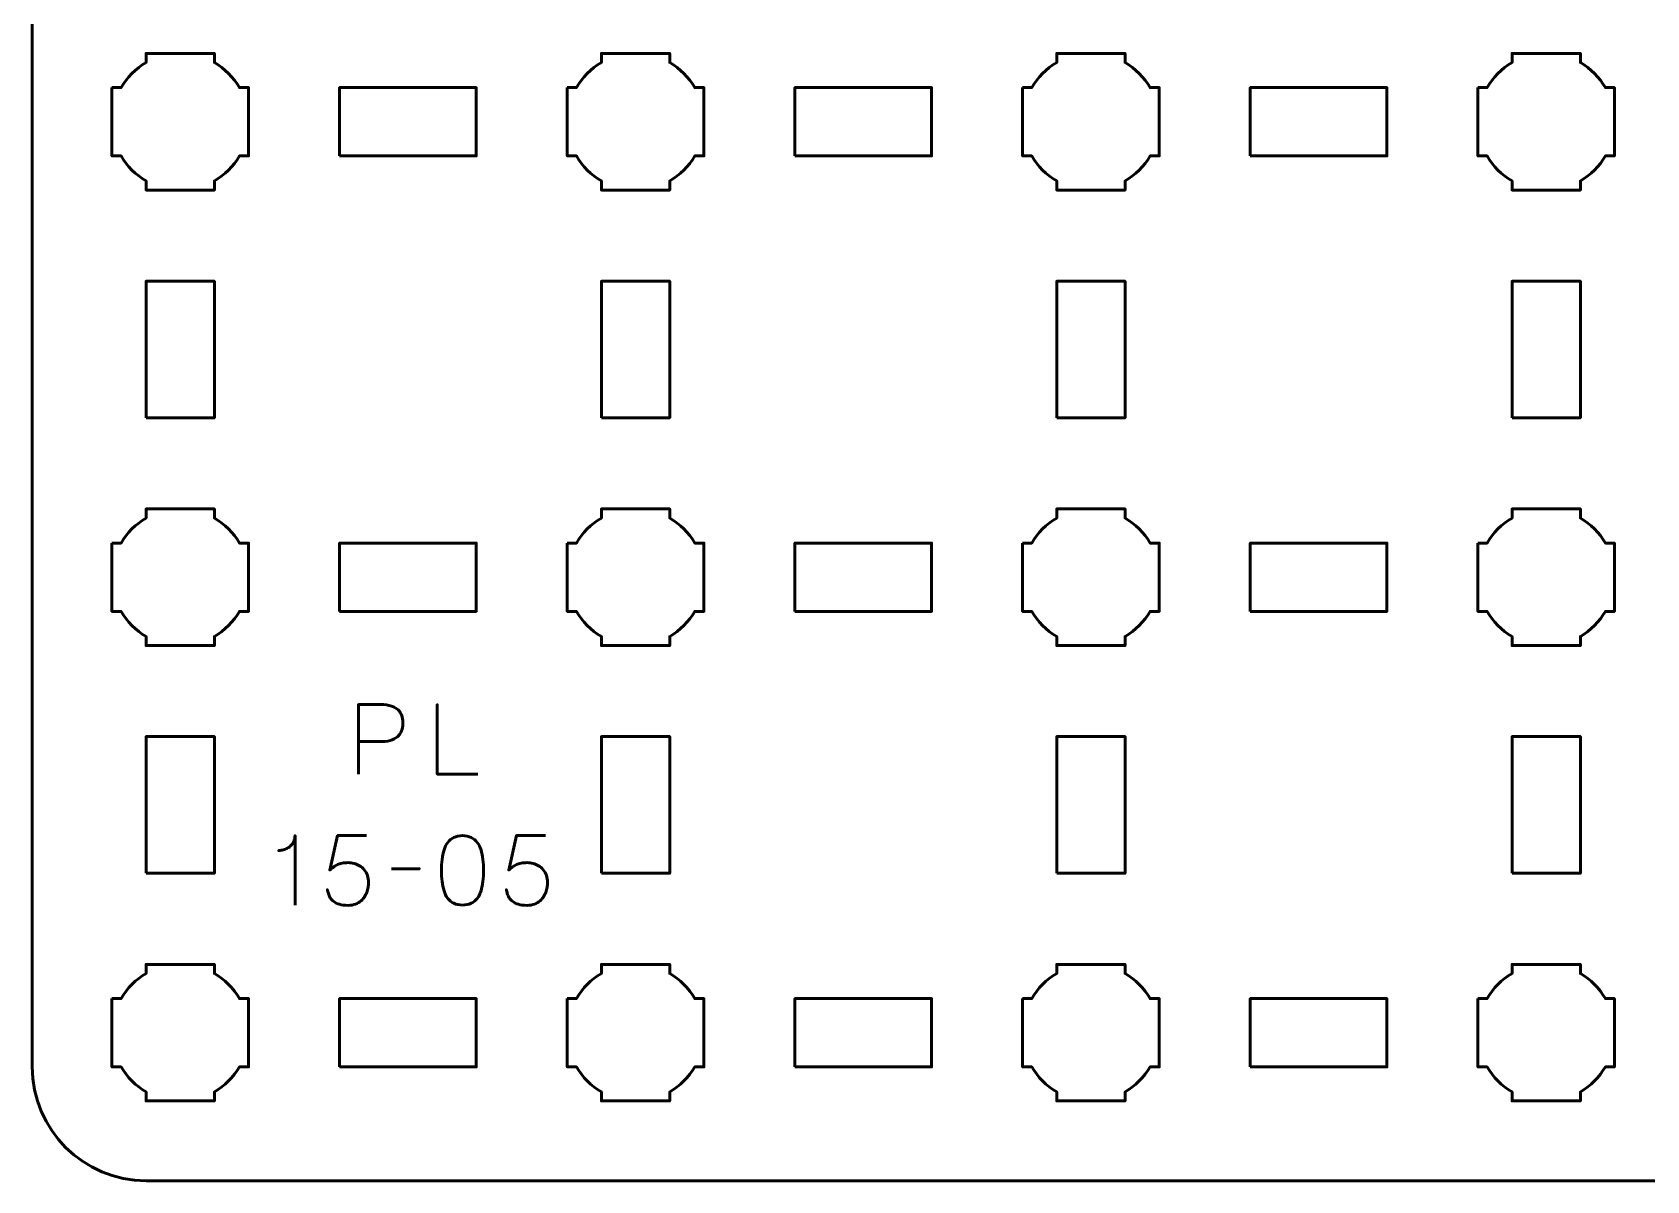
# Model space of a CAD drawing. Header units: centimetres. Extents: x -25.1 to 4.2, y -19.5 to -10.2.
# Drawn here: x -25.15 to -18.06, y -19.5 to -14.46 of the extents above; entities that cross this region are included whole.
import ezdxf

# ---------------------------------------------------------------- set-up
doc = ezdxf.new("R2010")
doc.units = ezdxf.units.CM
doc.header["$MEASUREMENT"] = 0
doc.layers.add('Layer 1', color=7, linetype='Continuous')

msp = doc.modelspace()

# ---------------------------------------------------------------- linework, layer by layer
at = {"layer": 'Layer 1', "color": 250, "lineweight": 53}
for points in [[(-23.8, -15), (-23.2, -15), (-23.2, -14.7), (-23.8, -14.7), (-23.8, -15)], [(-21.8, -15), (-21.2, -15), (-21.2, -14.7), (-21.8, -14.7), (-21.8, -15)], [(-19.8, -15), (-19.2, -15), (-19.2, -14.7), (-19.8, -14.7), (-19.8, -15)], [(-24.65, -16.15), (-24.35, -16.15), (-24.35, -15.55), (-24.65, -15.55), (-24.65, -16.15)], [(-22.65, -16.15), (-22.35, -16.15), (-22.35, -15.55), (-22.65, -15.55), (-22.65, -16.15)], [(-20.65, -16.15), (-20.35, -16.15), (-20.35, -15.55), (-20.65, -15.55), (-20.65, -16.15)], [(-18.65, -16.15), (-18.35, -16.15), (-18.35, -15.55), (-18.65, -15.55), (-18.65, -16.15)], [(-23.8, -17), (-23.2, -17), (-23.2, -16.7), (-23.8, -16.7), (-23.8, -17)], [(-21.8, -17), (-21.2, -17), (-21.2, -16.7), (-21.8, -16.7), (-21.8, -17)], [(-19.8, -17), (-19.2, -17), (-19.2, -16.7), (-19.8, -16.7), (-19.8, -17)], [(-24.65, -18.15), (-24.35, -18.15), (-24.35, -17.55), (-24.65, -17.55), (-24.65, -18.15)], [(-22.65, -18.15), (-22.35, -18.15), (-22.35, -17.55), (-22.65, -17.55), (-22.65, -18.15)], [(-20.65, -18.15), (-20.35, -18.15), (-20.35, -17.55), (-20.65, -17.55), (-20.65, -18.15)], [(-18.65, -18.15), (-18.35, -18.15), (-18.35, -17.55), (-18.65, -17.55), (-18.65, -18.15)], [(-23.8, -19), (-23.2, -19), (-23.2, -18.7), (-23.8, -18.7), (-23.8, -19)], [(-21.8, -19), (-21.2, -19), (-21.2, -18.7), (-21.8, -18.7), (-21.8, -19)], [(-19.8, -19), (-19.2, -19), (-19.2, -18.7), (-19.8, -18.7), (-19.8, -19)]]:
    msp.add_lwpolyline(points, close=True, dxfattribs=at)
msp.add_open_spline([(-25.15, -19), (-25.15, -19), (-25.15, -10.7), (-25.15, -10.7), (-25.15, -10.7), (-25.15, -10.42391), (-24.92609, -10.2), (-24.65, -10.2), (-24.65, -10.2), (-24.65, -10.2), (3.65, -10.2), (3.65, -10.2), (3.65, -10.2), (3.92609, -10.2), (4.15, -10.42391), (4.15, -10.7), (4.15, -10.7), (4.15, -10.7), (4.15, -19), (4.15, -19), (4.15, -19), (4.15, -19.27609), (3.92609, -19.5), (3.65, -19.5), (3.65, -19.5), (3.65, -19.5), (-24.65, -19.5), (-24.65, -19.5), (-24.65, -19.5), (-24.92609, -19.5), (-25.15, -19.27609), (-25.15, -19)], degree=3, knots=[0, 0, 0, 0, 0.125, 0.125, 0.125, 0.125, 0.25, 0.25, 0.25, 0.25, 0.375, 0.375, 0.375, 0.375, 0.5, 0.5, 0.5, 0.5, 0.625, 0.625, 0.625, 0.625, 0.75, 0.75, 0.75, 0.75, 0.875, 0.875, 0.875, 0.875, 1, 1, 1, 1], dxfattribs=at)
at = {"layer": 'Layer 1', "lineweight": 53}
for points in [[(-24.8, -14.7), (-24.8, -14.7), (-24.75985, -14.7), (-24.75985, -14.7), (-24.75985, -14.7), (-24.7335, -14.65447), (-24.69553, -14.6165), (-24.65, -14.59015), (-24.65, -14.59015), (-24.65, -14.59015), (-24.65, -14.55), (-24.65, -14.55), (-24.65, -14.55), (-24.65, -14.55), (-24.5, -14.55), (-24.5, -14.55), (-24.5, -14.55), (-24.5, -14.55), (-24.35, -14.55), (-24.35, -14.55), (-24.35, -14.55), (-24.35, -14.55), (-24.35, -14.59015), (-24.35, -14.59015), (-24.35, -14.59015), (-24.30447, -14.6165), (-24.2665, -14.65447), (-24.24015, -14.7), (-24.24015, -14.7), (-24.24015, -14.7), (-24.2, -14.7), (-24.2, -14.7), (-24.2, -14.7), (-24.2, -14.7), (-24.2, -14.85), (-24.2, -14.85), (-24.2, -14.85), (-24.2, -14.85), (-24.2, -15), (-24.2, -15), (-24.2, -15), (-24.2, -15), (-24.24015, -15), (-24.24015, -15), (-24.24015, -15), (-24.2665, -15.04553), (-24.30447, -15.0835), (-24.35, -15.10985), (-24.35, -15.10985), (-24.35, -15.10985), (-24.35, -15.15), (-24.35, -15.15), (-24.35, -15.15), (-24.35, -15.15), (-24.5, -15.15), (-24.5, -15.15), (-24.5, -15.15), (-24.5, -15.15), (-24.65, -15.15), (-24.65, -15.15), (-24.65, -15.15), (-24.65, -15.15), (-24.65, -15.10985), (-24.65, -15.10985), (-24.65, -15.10985), (-24.69553, -15.0835), (-24.7335, -15.04553), (-24.75985, -15), (-24.75985, -15), (-24.75985, -15), (-24.8, -15), (-24.8, -15), (-24.8, -15), (-24.8, -15), (-24.8, -14.85), (-24.8, -14.85), (-24.8, -14.85), (-24.8, -14.85), (-24.8, -14.7), (-24.8, -14.7)], [(-22.8, -14.7), (-22.8, -14.7), (-22.75985, -14.7), (-22.75985, -14.7), (-22.75985, -14.7), (-22.7335, -14.65447), (-22.69553, -14.6165), (-22.65, -14.59015), (-22.65, -14.59015), (-22.65, -14.59015), (-22.65, -14.55), (-22.65, -14.55), (-22.65, -14.55), (-22.65, -14.55), (-22.5, -14.55), (-22.5, -14.55), (-22.5, -14.55), (-22.5, -14.55), (-22.35, -14.55), (-22.35, -14.55), (-22.35, -14.55), (-22.35, -14.55), (-22.35, -14.59015), (-22.35, -14.59015), (-22.35, -14.59015), (-22.30447, -14.6165), (-22.2665, -14.65447), (-22.24015, -14.7), (-22.24015, -14.7), (-22.24015, -14.7), (-22.2, -14.7), (-22.2, -14.7), (-22.2, -14.7), (-22.2, -14.7), (-22.2, -14.85), (-22.2, -14.85), (-22.2, -14.85), (-22.2, -14.85), (-22.2, -15), (-22.2, -15), (-22.2, -15), (-22.2, -15), (-22.24015, -15), (-22.24015, -15), (-22.24015, -15), (-22.2665, -15.04553), (-22.30447, -15.0835), (-22.35, -15.10985), (-22.35, -15.10985), (-22.35, -15.10985), (-22.35, -15.15), (-22.35, -15.15), (-22.35, -15.15), (-22.35, -15.15), (-22.5, -15.15), (-22.5, -15.15), (-22.5, -15.15), (-22.5, -15.15), (-22.65, -15.15), (-22.65, -15.15), (-22.65, -15.15), (-22.65, -15.15), (-22.65, -15.10985), (-22.65, -15.10985), (-22.65, -15.10985), (-22.69553, -15.0835), (-22.7335, -15.04553), (-22.75985, -15), (-22.75985, -15), (-22.75985, -15), (-22.8, -15), (-22.8, -15), (-22.8, -15), (-22.8, -15), (-22.8, -14.85), (-22.8, -14.85), (-22.8, -14.85), (-22.8, -14.85), (-22.8, -14.7), (-22.8, -14.7)], [(-20.8, -14.7), (-20.8, -14.7), (-20.75985, -14.7), (-20.75985, -14.7), (-20.75985, -14.7), (-20.7335, -14.65447), (-20.69553, -14.6165), (-20.65, -14.59015), (-20.65, -14.59015), (-20.65, -14.59015), (-20.65, -14.55), (-20.65, -14.55), (-20.65, -14.55), (-20.65, -14.55), (-20.5, -14.55), (-20.5, -14.55), (-20.5, -14.55), (-20.5, -14.55), (-20.35, -14.55), (-20.35, -14.55), (-20.35, -14.55), (-20.35, -14.55), (-20.35, -14.59015), (-20.35, -14.59015), (-20.35, -14.59015), (-20.30447, -14.6165), (-20.2665, -14.65447), (-20.24015, -14.7), (-20.24015, -14.7), (-20.24015, -14.7), (-20.2, -14.7), (-20.2, -14.7), (-20.2, -14.7), (-20.2, -14.7), (-20.2, -14.85), (-20.2, -14.85), (-20.2, -14.85), (-20.2, -14.85), (-20.2, -15), (-20.2, -15), (-20.2, -15), (-20.2, -15), (-20.24015, -15), (-20.24015, -15), (-20.24015, -15), (-20.2665, -15.04553), (-20.30447, -15.0835), (-20.35, -15.10985), (-20.35, -15.10985), (-20.35, -15.10985), (-20.35, -15.15), (-20.35, -15.15), (-20.35, -15.15), (-20.35, -15.15), (-20.5, -15.15), (-20.5, -15.15), (-20.5, -15.15), (-20.5, -15.15), (-20.65, -15.15), (-20.65, -15.15), (-20.65, -15.15), (-20.65, -15.15), (-20.65, -15.10985), (-20.65, -15.10985), (-20.65, -15.10985), (-20.69553, -15.0835), (-20.7335, -15.04553), (-20.75985, -15), (-20.75985, -15), (-20.75985, -15), (-20.8, -15), (-20.8, -15), (-20.8, -15), (-20.8, -15), (-20.8, -14.85), (-20.8, -14.85), (-20.8, -14.85), (-20.8, -14.85), (-20.8, -14.7), (-20.8, -14.7)], [(-18.8, -14.7), (-18.8, -14.7), (-18.75985, -14.7), (-18.75985, -14.7), (-18.75985, -14.7), (-18.7335, -14.65447), (-18.69553, -14.6165), (-18.65, -14.59015), (-18.65, -14.59015), (-18.65, -14.59015), (-18.65, -14.55), (-18.65, -14.55), (-18.65, -14.55), (-18.65, -14.55), (-18.5, -14.55), (-18.5, -14.55), (-18.5, -14.55), (-18.5, -14.55), (-18.35, -14.55), (-18.35, -14.55), (-18.35, -14.55), (-18.35, -14.55), (-18.35, -14.59015), (-18.35, -14.59015), (-18.35, -14.59015), (-18.30447, -14.6165), (-18.2665, -14.65447), (-18.24015, -14.7), (-18.24015, -14.7), (-18.24015, -14.7), (-18.2, -14.7), (-18.2, -14.7), (-18.2, -14.7), (-18.2, -14.7), (-18.2, -14.85), (-18.2, -14.85), (-18.2, -14.85), (-18.2, -14.85), (-18.2, -15), (-18.2, -15), (-18.2, -15), (-18.2, -15), (-18.24015, -15), (-18.24015, -15), (-18.24015, -15), (-18.2665, -15.04553), (-18.30447, -15.0835), (-18.35, -15.10985), (-18.35, -15.10985), (-18.35, -15.10985), (-18.35, -15.15), (-18.35, -15.15), (-18.35, -15.15), (-18.35, -15.15), (-18.5, -15.15), (-18.5, -15.15), (-18.5, -15.15), (-18.5, -15.15), (-18.65, -15.15), (-18.65, -15.15), (-18.65, -15.15), (-18.65, -15.15), (-18.65, -15.10985), (-18.65, -15.10985), (-18.65, -15.10985), (-18.69553, -15.0835), (-18.7335, -15.04553), (-18.75985, -15), (-18.75985, -15), (-18.75985, -15), (-18.8, -15), (-18.8, -15), (-18.8, -15), (-18.8, -15), (-18.8, -14.85), (-18.8, -14.85), (-18.8, -14.85), (-18.8, -14.85), (-18.8, -14.7), (-18.8, -14.7)], [(-24.8, -16.7), (-24.8, -16.7), (-24.75985, -16.7), (-24.75985, -16.7), (-24.75985, -16.7), (-24.7335, -16.65447), (-24.69553, -16.6165), (-24.65, -16.59015), (-24.65, -16.59015), (-24.65, -16.59015), (-24.65, -16.55), (-24.65, -16.55), (-24.65, -16.55), (-24.65, -16.55), (-24.5, -16.55), (-24.5, -16.55), (-24.5, -16.55), (-24.5, -16.55), (-24.35, -16.55), (-24.35, -16.55), (-24.35, -16.55), (-24.35, -16.55), (-24.35, -16.59015), (-24.35, -16.59015), (-24.35, -16.59015), (-24.30447, -16.6165), (-24.2665, -16.65447), (-24.24015, -16.7), (-24.24015, -16.7), (-24.24015, -16.7), (-24.2, -16.7), (-24.2, -16.7), (-24.2, -16.7), (-24.2, -16.7), (-24.2, -16.85), (-24.2, -16.85), (-24.2, -16.85), (-24.2, -16.85), (-24.2, -17), (-24.2, -17), (-24.2, -17), (-24.2, -17), (-24.24015, -17), (-24.24015, -17), (-24.24015, -17), (-24.2665, -17.04553), (-24.30447, -17.0835), (-24.35, -17.10985), (-24.35, -17.10985), (-24.35, -17.10985), (-24.35, -17.15), (-24.35, -17.15), (-24.35, -17.15), (-24.35, -17.15), (-24.5, -17.15), (-24.5, -17.15), (-24.5, -17.15), (-24.5, -17.15), (-24.65, -17.15), (-24.65, -17.15), (-24.65, -17.15), (-24.65, -17.15), (-24.65, -17.10985), (-24.65, -17.10985), (-24.65, -17.10985), (-24.69553, -17.0835), (-24.7335, -17.04553), (-24.75985, -17), (-24.75985, -17), (-24.75985, -17), (-24.8, -17), (-24.8, -17), (-24.8, -17), (-24.8, -17), (-24.8, -16.85), (-24.8, -16.85), (-24.8, -16.85), (-24.8, -16.85), (-24.8, -16.7), (-24.8, -16.7)], [(-22.8, -16.7), (-22.8, -16.7), (-22.75985, -16.7), (-22.75985, -16.7), (-22.75985, -16.7), (-22.7335, -16.65447), (-22.69553, -16.6165), (-22.65, -16.59015), (-22.65, -16.59015), (-22.65, -16.59015), (-22.65, -16.55), (-22.65, -16.55), (-22.65, -16.55), (-22.65, -16.55), (-22.5, -16.55), (-22.5, -16.55), (-22.5, -16.55), (-22.5, -16.55), (-22.35, -16.55), (-22.35, -16.55), (-22.35, -16.55), (-22.35, -16.55), (-22.35, -16.59015), (-22.35, -16.59015), (-22.35, -16.59015), (-22.30447, -16.6165), (-22.2665, -16.65447), (-22.24015, -16.7), (-22.24015, -16.7), (-22.24015, -16.7), (-22.2, -16.7), (-22.2, -16.7), (-22.2, -16.7), (-22.2, -16.7), (-22.2, -16.85), (-22.2, -16.85), (-22.2, -16.85), (-22.2, -16.85), (-22.2, -17), (-22.2, -17), (-22.2, -17), (-22.2, -17), (-22.24015, -17), (-22.24015, -17), (-22.24015, -17), (-22.2665, -17.04553), (-22.30447, -17.0835), (-22.35, -17.10985), (-22.35, -17.10985), (-22.35, -17.10985), (-22.35, -17.15), (-22.35, -17.15), (-22.35, -17.15), (-22.35, -17.15), (-22.5, -17.15), (-22.5, -17.15), (-22.5, -17.15), (-22.5, -17.15), (-22.65, -17.15), (-22.65, -17.15), (-22.65, -17.15), (-22.65, -17.15), (-22.65, -17.10985), (-22.65, -17.10985), (-22.65, -17.10985), (-22.69553, -17.0835), (-22.7335, -17.04553), (-22.75985, -17), (-22.75985, -17), (-22.75985, -17), (-22.8, -17), (-22.8, -17), (-22.8, -17), (-22.8, -17), (-22.8, -16.85), (-22.8, -16.85), (-22.8, -16.85), (-22.8, -16.85), (-22.8, -16.7), (-22.8, -16.7)], [(-20.8, -16.7), (-20.8, -16.7), (-20.75985, -16.7), (-20.75985, -16.7), (-20.75985, -16.7), (-20.7335, -16.65447), (-20.69553, -16.6165), (-20.65, -16.59015), (-20.65, -16.59015), (-20.65, -16.59015), (-20.65, -16.55), (-20.65, -16.55), (-20.65, -16.55), (-20.65, -16.55), (-20.5, -16.55), (-20.5, -16.55), (-20.5, -16.55), (-20.5, -16.55), (-20.35, -16.55), (-20.35, -16.55), (-20.35, -16.55), (-20.35, -16.55), (-20.35, -16.59015), (-20.35, -16.59015), (-20.35, -16.59015), (-20.30447, -16.6165), (-20.2665, -16.65447), (-20.24015, -16.7), (-20.24015, -16.7), (-20.24015, -16.7), (-20.2, -16.7), (-20.2, -16.7), (-20.2, -16.7), (-20.2, -16.7), (-20.2, -16.85), (-20.2, -16.85), (-20.2, -16.85), (-20.2, -16.85), (-20.2, -17), (-20.2, -17), (-20.2, -17), (-20.2, -17), (-20.24015, -17), (-20.24015, -17), (-20.24015, -17), (-20.2665, -17.04553), (-20.30447, -17.0835), (-20.35, -17.10985), (-20.35, -17.10985), (-20.35, -17.10985), (-20.35, -17.15), (-20.35, -17.15), (-20.35, -17.15), (-20.35, -17.15), (-20.5, -17.15), (-20.5, -17.15), (-20.5, -17.15), (-20.5, -17.15), (-20.65, -17.15), (-20.65, -17.15), (-20.65, -17.15), (-20.65, -17.15), (-20.65, -17.10985), (-20.65, -17.10985), (-20.65, -17.10985), (-20.69553, -17.0835), (-20.7335, -17.04553), (-20.75985, -17), (-20.75985, -17), (-20.75985, -17), (-20.8, -17), (-20.8, -17), (-20.8, -17), (-20.8, -17), (-20.8, -16.85), (-20.8, -16.85), (-20.8, -16.85), (-20.8, -16.85), (-20.8, -16.7), (-20.8, -16.7)], [(-18.8, -16.7), (-18.8, -16.7), (-18.75985, -16.7), (-18.75985, -16.7), (-18.75985, -16.7), (-18.7335, -16.65447), (-18.69553, -16.6165), (-18.65, -16.59015), (-18.65, -16.59015), (-18.65, -16.59015), (-18.65, -16.55), (-18.65, -16.55), (-18.65, -16.55), (-18.65, -16.55), (-18.5, -16.55), (-18.5, -16.55), (-18.5, -16.55), (-18.5, -16.55), (-18.35, -16.55), (-18.35, -16.55), (-18.35, -16.55), (-18.35, -16.55), (-18.35, -16.59015), (-18.35, -16.59015), (-18.35, -16.59015), (-18.30447, -16.6165), (-18.2665, -16.65447), (-18.24015, -16.7), (-18.24015, -16.7), (-18.24015, -16.7), (-18.2, -16.7), (-18.2, -16.7), (-18.2, -16.7), (-18.2, -16.7), (-18.2, -16.85), (-18.2, -16.85), (-18.2, -16.85), (-18.2, -16.85), (-18.2, -17), (-18.2, -17), (-18.2, -17), (-18.2, -17), (-18.24015, -17), (-18.24015, -17), (-18.24015, -17), (-18.2665, -17.04553), (-18.30447, -17.0835), (-18.35, -17.10985), (-18.35, -17.10985), (-18.35, -17.10985), (-18.35, -17.15), (-18.35, -17.15), (-18.35, -17.15), (-18.35, -17.15), (-18.5, -17.15), (-18.5, -17.15), (-18.5, -17.15), (-18.5, -17.15), (-18.65, -17.15), (-18.65, -17.15), (-18.65, -17.15), (-18.65, -17.15), (-18.65, -17.10985), (-18.65, -17.10985), (-18.65, -17.10985), (-18.69553, -17.0835), (-18.7335, -17.04553), (-18.75985, -17), (-18.75985, -17), (-18.75985, -17), (-18.8, -17), (-18.8, -17), (-18.8, -17), (-18.8, -17), (-18.8, -16.85), (-18.8, -16.85), (-18.8, -16.85), (-18.8, -16.85), (-18.8, -16.7), (-18.8, -16.7)], [(-24.8, -18.7), (-24.8, -18.7), (-24.75985, -18.7), (-24.75985, -18.7), (-24.75985, -18.7), (-24.7335, -18.65447), (-24.69553, -18.6165), (-24.65, -18.59015), (-24.65, -18.59015), (-24.65, -18.59015), (-24.65, -18.55), (-24.65, -18.55), (-24.65, -18.55), (-24.65, -18.55), (-24.5, -18.55), (-24.5, -18.55), (-24.5, -18.55), (-24.5, -18.55), (-24.35, -18.55), (-24.35, -18.55), (-24.35, -18.55), (-24.35, -18.55), (-24.35, -18.59015), (-24.35, -18.59015), (-24.35, -18.59015), (-24.30447, -18.6165), (-24.2665, -18.65447), (-24.24015, -18.7), (-24.24015, -18.7), (-24.24015, -18.7), (-24.2, -18.7), (-24.2, -18.7), (-24.2, -18.7), (-24.2, -18.7), (-24.2, -18.85), (-24.2, -18.85), (-24.2, -18.85), (-24.2, -18.85), (-24.2, -19), (-24.2, -19), (-24.2, -19), (-24.2, -19), (-24.24015, -19), (-24.24015, -19), (-24.24015, -19), (-24.2665, -19.04553), (-24.30447, -19.0835), (-24.35, -19.10985), (-24.35, -19.10985), (-24.35, -19.10985), (-24.35, -19.15), (-24.35, -19.15), (-24.35, -19.15), (-24.35, -19.15), (-24.5, -19.15), (-24.5, -19.15), (-24.5, -19.15), (-24.5, -19.15), (-24.65, -19.15), (-24.65, -19.15), (-24.65, -19.15), (-24.65, -19.15), (-24.65, -19.10985), (-24.65, -19.10985), (-24.65, -19.10985), (-24.69553, -19.0835), (-24.7335, -19.04553), (-24.75985, -19), (-24.75985, -19), (-24.75985, -19), (-24.8, -19), (-24.8, -19), (-24.8, -19), (-24.8, -19), (-24.8, -18.85), (-24.8, -18.85), (-24.8, -18.85), (-24.8, -18.85), (-24.8, -18.7), (-24.8, -18.7)], [(-22.8, -18.7), (-22.8, -18.7), (-22.75985, -18.7), (-22.75985, -18.7), (-22.75985, -18.7), (-22.7335, -18.65447), (-22.69553, -18.6165), (-22.65, -18.59015), (-22.65, -18.59015), (-22.65, -18.59015), (-22.65, -18.55), (-22.65, -18.55), (-22.65, -18.55), (-22.65, -18.55), (-22.5, -18.55), (-22.5, -18.55), (-22.5, -18.55), (-22.5, -18.55), (-22.35, -18.55), (-22.35, -18.55), (-22.35, -18.55), (-22.35, -18.55), (-22.35, -18.59015), (-22.35, -18.59015), (-22.35, -18.59015), (-22.30447, -18.6165), (-22.2665, -18.65447), (-22.24015, -18.7), (-22.24015, -18.7), (-22.24015, -18.7), (-22.2, -18.7), (-22.2, -18.7), (-22.2, -18.7), (-22.2, -18.7), (-22.2, -18.85), (-22.2, -18.85), (-22.2, -18.85), (-22.2, -18.85), (-22.2, -19), (-22.2, -19), (-22.2, -19), (-22.2, -19), (-22.24015, -19), (-22.24015, -19), (-22.24015, -19), (-22.2665, -19.04553), (-22.30447, -19.0835), (-22.35, -19.10985), (-22.35, -19.10985), (-22.35, -19.10985), (-22.35, -19.15), (-22.35, -19.15), (-22.35, -19.15), (-22.35, -19.15), (-22.5, -19.15), (-22.5, -19.15), (-22.5, -19.15), (-22.5, -19.15), (-22.65, -19.15), (-22.65, -19.15), (-22.65, -19.15), (-22.65, -19.15), (-22.65, -19.10985), (-22.65, -19.10985), (-22.65, -19.10985), (-22.69553, -19.0835), (-22.7335, -19.04553), (-22.75985, -19), (-22.75985, -19), (-22.75985, -19), (-22.8, -19), (-22.8, -19), (-22.8, -19), (-22.8, -19), (-22.8, -18.85), (-22.8, -18.85), (-22.8, -18.85), (-22.8, -18.85), (-22.8, -18.7), (-22.8, -18.7)], [(-20.8, -18.7), (-20.8, -18.7), (-20.75985, -18.7), (-20.75985, -18.7), (-20.75985, -18.7), (-20.7335, -18.65447), (-20.69553, -18.6165), (-20.65, -18.59015), (-20.65, -18.59015), (-20.65, -18.59015), (-20.65, -18.55), (-20.65, -18.55), (-20.65, -18.55), (-20.65, -18.55), (-20.5, -18.55), (-20.5, -18.55), (-20.5, -18.55), (-20.5, -18.55), (-20.35, -18.55), (-20.35, -18.55), (-20.35, -18.55), (-20.35, -18.55), (-20.35, -18.59015), (-20.35, -18.59015), (-20.35, -18.59015), (-20.30447, -18.6165), (-20.2665, -18.65447), (-20.24015, -18.7), (-20.24015, -18.7), (-20.24015, -18.7), (-20.2, -18.7), (-20.2, -18.7), (-20.2, -18.7), (-20.2, -18.7), (-20.2, -18.85), (-20.2, -18.85), (-20.2, -18.85), (-20.2, -18.85), (-20.2, -19), (-20.2, -19), (-20.2, -19), (-20.2, -19), (-20.24015, -19), (-20.24015, -19), (-20.24015, -19), (-20.2665, -19.04553), (-20.30447, -19.0835), (-20.35, -19.10985), (-20.35, -19.10985), (-20.35, -19.10985), (-20.35, -19.15), (-20.35, -19.15), (-20.35, -19.15), (-20.35, -19.15), (-20.5, -19.15), (-20.5, -19.15), (-20.5, -19.15), (-20.5, -19.15), (-20.65, -19.15), (-20.65, -19.15), (-20.65, -19.15), (-20.65, -19.15), (-20.65, -19.10985), (-20.65, -19.10985), (-20.65, -19.10985), (-20.69553, -19.0835), (-20.7335, -19.04553), (-20.75985, -19), (-20.75985, -19), (-20.75985, -19), (-20.8, -19), (-20.8, -19), (-20.8, -19), (-20.8, -19), (-20.8, -18.85), (-20.8, -18.85), (-20.8, -18.85), (-20.8, -18.85), (-20.8, -18.7), (-20.8, -18.7)], [(-18.8, -18.7), (-18.8, -18.7), (-18.75985, -18.7), (-18.75985, -18.7), (-18.75985, -18.7), (-18.7335, -18.65447), (-18.69553, -18.6165), (-18.65, -18.59015), (-18.65, -18.59015), (-18.65, -18.59015), (-18.65, -18.55), (-18.65, -18.55), (-18.65, -18.55), (-18.65, -18.55), (-18.5, -18.55), (-18.5, -18.55), (-18.5, -18.55), (-18.5, -18.55), (-18.35, -18.55), (-18.35, -18.55), (-18.35, -18.55), (-18.35, -18.55), (-18.35, -18.59015), (-18.35, -18.59015), (-18.35, -18.59015), (-18.30447, -18.6165), (-18.2665, -18.65447), (-18.24015, -18.7), (-18.24015, -18.7), (-18.24015, -18.7), (-18.2, -18.7), (-18.2, -18.7), (-18.2, -18.7), (-18.2, -18.7), (-18.2, -18.85), (-18.2, -18.85), (-18.2, -18.85), (-18.2, -18.85), (-18.2, -19), (-18.2, -19), (-18.2, -19), (-18.2, -19), (-18.24015, -19), (-18.24015, -19), (-18.24015, -19), (-18.2665, -19.04553), (-18.30447, -19.0835), (-18.35, -19.10985), (-18.35, -19.10985), (-18.35, -19.10985), (-18.35, -19.15), (-18.35, -19.15), (-18.35, -19.15), (-18.35, -19.15), (-18.5, -19.15), (-18.5, -19.15), (-18.5, -19.15), (-18.5, -19.15), (-18.65, -19.15), (-18.65, -19.15), (-18.65, -19.15), (-18.65, -19.15), (-18.65, -19.10985), (-18.65, -19.10985), (-18.65, -19.10985), (-18.69553, -19.0835), (-18.7335, -19.04553), (-18.75985, -19), (-18.75985, -19), (-18.75985, -19), (-18.8, -19), (-18.8, -19), (-18.8, -19), (-18.8, -19), (-18.8, -18.85), (-18.8, -18.85), (-18.8, -18.85), (-18.8, -18.85), (-18.8, -18.7), (-18.8, -18.7)]]:
    msp.add_open_spline(points, degree=3, knots=[0, 0, 0, 0, 0.05, 0.05, 0.05, 0.05, 0.1, 0.1, 0.1, 0.1, 0.15, 0.15, 0.15, 0.15, 0.2, 0.2, 0.2, 0.2, 0.25, 0.25, 0.25, 0.25, 0.3, 0.3, 0.3, 0.3, 0.35, 0.35, 0.35, 0.35, 0.4, 0.4, 0.4, 0.4, 0.45, 0.45, 0.45, 0.45, 0.5, 0.5, 0.5, 0.5, 0.55, 0.55, 0.55, 0.55, 0.6, 0.6, 0.6, 0.6, 0.65, 0.65, 0.65, 0.65, 0.7, 0.7, 0.7, 0.7, 0.75, 0.75, 0.75, 0.75, 0.8, 0.8, 0.8, 0.8, 0.85, 0.85, 0.85, 0.85, 0.9, 0.9, 0.9, 0.9, 0.95, 0.95, 0.95, 0.95, 1, 1, 1, 1], dxfattribs=at)
at = {"layer": 'Layer 1', "color": 5, "lineweight": 53}
for points, knots in [([(-23.71762, -17.71432), (-23.71762, -17.71432), (-23.71762, -17.4091), (-23.71762, -17.4091), (-23.71762, -17.4091), (-23.71762, -17.4091), (-23.62025, -17.4091), (-23.62025, -17.4091), (-23.62025, -17.4091), (-23.60078, -17.40917), (-23.58477, -17.41136), (-23.57214, -17.41559), (-23.57214, -17.41559), (-23.55958, -17.41975), (-23.5497, -17.42554), (-23.54257, -17.43288), (-23.54257, -17.43288), (-23.53545, -17.44014), (-23.53037, -17.44847), (-23.52726, -17.45785), (-23.52726, -17.45785), (-23.52423, -17.46724), (-23.52247, -17.47704), (-23.52204, -17.48742), (-23.52204, -17.48742), (-23.52155, -17.49779), (-23.52275, -17.50795), (-23.52557, -17.51782), (-23.52557, -17.51782), (-23.52846, -17.5277), (-23.53333, -17.53666), (-23.54032, -17.54471), (-23.54032, -17.54471), (-23.54723, -17.55275), (-23.55661, -17.55917), (-23.5684, -17.5639), (-23.5684, -17.5639), (-23.58018, -17.56869), (-23.59478, -17.57109), (-23.61221, -17.57123), (-23.61221, -17.57123), (-23.61221, -17.57123), (-23.71762, -17.57123), (-23.71762, -17.57123), (-23.71762, -17.57123), (-23.71762, -17.57123), (-23.61221, -17.57123), (-23.61221, -17.57123), (-23.61221, -17.57123), (-23.59514, -17.57109), (-23.58067, -17.56869), (-23.56896, -17.5639), (-23.56896, -17.5639), (-23.55718, -17.55917), (-23.54779, -17.55275), (-23.54074, -17.54471), (-23.54074, -17.54471), (-23.53375, -17.53666), (-23.52874, -17.5277), (-23.52578, -17.51782), (-23.52578, -17.51782), (-23.52282, -17.50795), (-23.52155, -17.49779), (-23.52204, -17.48742), (-23.52204, -17.48742), (-23.52247, -17.47704), (-23.52423, -17.46724), (-23.5274, -17.45785), (-23.5274, -17.45785), (-23.53051, -17.44847), (-23.53573, -17.44014), (-23.54286, -17.43288), (-23.54286, -17.43288), (-23.55005, -17.42554), (-23.55993, -17.41975), (-23.57249, -17.41559), (-23.57249, -17.41559), (-23.58512, -17.41136), (-23.60099, -17.40917), (-23.62025, -17.4091), (-23.62025, -17.4091), (-23.62025, -17.4091), (-23.71762, -17.4091), (-23.71762, -17.4091), (-23.71762, -17.4091), (-23.71762, -17.4091), (-23.71762, -17.71432), (-23.71762, -17.71432)], [0, 0, 0, 0, 0.0454545, 0.0454545, 0.0454545, 0.0454545, 0.0909091, 0.0909091, 0.0909091, 0.0909091, 0.1363636, 0.1363636, 0.1363636, 0.1363636, 0.1818182, 0.1818182, 0.1818182, 0.1818182, 0.2272727, 0.2272727, 0.2272727, 0.2272727, 0.2727273, 0.2727273, 0.2727273, 0.2727273, 0.3181818, 0.3181818, 0.3181818, 0.3181818, 0.3636364, 0.3636364, 0.3636364, 0.3636364, 0.4090909, 0.4090909, 0.4090909, 0.4090909, 0.4545455, 0.4545455, 0.4545455, 0.4545455, 0.5, 0.5, 0.5, 0.5, 0.5454545, 0.5454545, 0.5454545, 0.5454545, 0.5909091, 0.5909091, 0.5909091, 0.5909091, 0.6363636, 0.6363636, 0.6363636, 0.6363636, 0.6818182, 0.6818182, 0.6818182, 0.6818182, 0.7272727, 0.7272727, 0.7272727, 0.7272727, 0.7727273, 0.7727273, 0.7727273, 0.7727273, 0.8181818, 0.8181818, 0.8181818, 0.8181818, 0.8636364, 0.8636364, 0.8636364, 0.8636364, 0.9090909, 0.9090909, 0.9090909, 0.9090909, 0.9545455, 0.9545455, 0.9545455, 0.9545455, 1, 1, 1, 1]), ([(-23.19312, -17.71432), (-23.19312, -17.71432), (-23.37134, -17.71432), (-23.37134, -17.71432), (-23.37134, -17.71432), (-23.37134, -17.71432), (-23.37134, -17.4091), (-23.37134, -17.4091), (-23.37134, -17.4091), (-23.37134, -17.4091), (-23.37134, -17.71432), (-23.37134, -17.71432), (-23.37134, -17.71432), (-23.37134, -17.71432), (-23.19312, -17.71432), (-23.19312, -17.71432)], [0, 0, 0, 0, 0.25, 0.25, 0.25, 0.25, 0.5, 0.5, 0.5, 0.5, 0.75, 0.75, 0.75, 0.75, 1, 1, 1, 1]), ([(-23.99596, -18.28963), (-23.99596, -18.28963), (-23.99596, -17.98441), (-23.99596, -17.98441), (-23.99596, -17.98441), (-23.99603, -17.99478), (-23.99787, -18.00367), (-24.0014, -18.01108), (-24.0014, -18.01108), (-24.00485, -18.01856), (-24.00944, -18.0247), (-24.01508, -18.02963), (-24.01508, -18.02963), (-24.02073, -18.03457), (-24.0268, -18.03852), (-24.03329, -18.04149), (-24.03329, -18.04149), (-24.03978, -18.04438), (-24.04606, -18.04657), (-24.05213, -18.04791), (-24.05213, -18.04791), (-24.05826, -18.04932), (-24.06349, -18.05017), (-24.06793, -18.05045), (-24.06793, -18.05045), (-24.06349, -18.05017), (-24.05826, -18.04932), (-24.05213, -18.04791), (-24.05213, -18.04791), (-24.04606, -18.04657), (-24.03978, -18.04438), (-24.03329, -18.04149), (-24.03329, -18.04149), (-24.0268, -18.03852), (-24.02073, -18.03457), (-24.01508, -18.02963), (-24.01508, -18.02963), (-24.00944, -18.0247), (-24.00485, -18.01856), (-24.0014, -18.01108), (-24.0014, -18.01108), (-23.99787, -18.00367), (-23.99603, -17.99478), (-23.99596, -17.98441), (-23.99596, -17.98441), (-23.99596, -17.98441), (-23.99596, -18.28963), (-23.99596, -18.28963)], [0, 0, 0, 0, 0.0833333, 0.0833333, 0.0833333, 0.0833333, 0.1666667, 0.1666667, 0.1666667, 0.1666667, 0.25, 0.25, 0.25, 0.25, 0.3333333, 0.3333333, 0.3333333, 0.3333333, 0.4166667, 0.4166667, 0.4166667, 0.4166667, 0.5, 0.5, 0.5, 0.5, 0.5833333, 0.5833333, 0.5833333, 0.5833333, 0.6666667, 0.6666667, 0.6666667, 0.6666667, 0.75, 0.75, 0.75, 0.75, 0.8333333, 0.8333333, 0.8333333, 0.8333333, 0.9166667, 0.9166667, 0.9166667, 0.9166667, 1, 1, 1, 1]), ([(-23.68228, -17.98441), (-23.68228, -17.98441), (-23.80928, -17.98441), (-23.80928, -17.98441), (-23.80928, -17.98441), (-23.80928, -17.98441), (-23.84315, -18.13596), (-23.84315, -18.13596), (-23.84315, -18.13596), (-23.83722, -18.13088), (-23.83158, -18.1263), (-23.82614, -18.12227), (-23.82614, -18.12227), (-23.82078, -18.11825), (-23.81514, -18.11487), (-23.80914, -18.11204), (-23.80914, -18.11204), (-23.80321, -18.10922), (-23.79644, -18.1071), (-23.78882, -18.10562), (-23.78882, -18.10562), (-23.78127, -18.10414), (-23.77224, -18.10336), (-23.76187, -18.10336), (-23.76187, -18.10336), (-23.7534, -18.10336), (-23.74493, -18.10449), (-23.73647, -18.10682), (-23.73647, -18.10682), (-23.728, -18.10908), (-23.71996, -18.11254), (-23.71234, -18.11712), (-23.71234, -18.11712), (-23.70465, -18.12178), (-23.69787, -18.12757), (-23.69195, -18.13455), (-23.69195, -18.13455), (-23.68595, -18.14154), (-23.68122, -18.14972), (-23.67784, -18.1591), (-23.67784, -18.1591), (-23.67438, -18.16849), (-23.67262, -18.17914), (-23.67255, -18.19099), (-23.67255, -18.19099), (-23.67247, -18.19537), (-23.67297, -18.20087), (-23.67396, -18.20736), (-23.67396, -18.20736), (-23.67487, -18.21385), (-23.67657, -18.22091), (-23.67897, -18.22839), (-23.67897, -18.22839), (-23.68136, -18.23587), (-23.68475, -18.24328), (-23.68905, -18.25061), (-23.68905, -18.25061), (-23.69336, -18.25795), (-23.69886, -18.26465), (-23.70549, -18.27072), (-23.70549, -18.27072), (-23.71213, -18.27679), (-23.72017, -18.28166), (-23.72955, -18.28533), (-23.72955, -18.28533), (-23.73901, -18.28892), (-23.75009, -18.29083), (-23.76271, -18.2909), (-23.76271, -18.2909), (-23.77781, -18.29083), (-23.79051, -18.28921), (-23.80081, -18.28617), (-23.80081, -18.28617), (-23.81112, -18.28307), (-23.81951, -18.27905), (-23.826, -18.27397), (-23.826, -18.27397), (-23.83256, -18.26889), (-23.83764, -18.26331), (-23.84131, -18.25725), (-23.84131, -18.25725), (-23.84498, -18.25118), (-23.84773, -18.24511), (-23.84957, -18.23904), (-23.84957, -18.23904), (-23.8514, -18.23297), (-23.85281, -18.2274), (-23.85373, -18.22232), (-23.85373, -18.22232), (-23.85281, -18.2274), (-23.8514, -18.23297), (-23.84957, -18.23904), (-23.84957, -18.23904), (-23.84773, -18.24511), (-23.84498, -18.25118), (-23.84131, -18.25725), (-23.84131, -18.25725), (-23.83764, -18.26331), (-23.83256, -18.26889), (-23.826, -18.27397), (-23.826, -18.27397), (-23.81951, -18.27905), (-23.81112, -18.28307), (-23.80081, -18.28617), (-23.80081, -18.28617), (-23.79051, -18.28921), (-23.77781, -18.29083), (-23.76271, -18.2909), (-23.76271, -18.2909), (-23.75009, -18.29083), (-23.73901, -18.28892), (-23.72955, -18.28533), (-23.72955, -18.28533), (-23.72017, -18.28166), (-23.71213, -18.27679), (-23.70549, -18.27072), (-23.70549, -18.27072), (-23.69886, -18.26465), (-23.69336, -18.25795), (-23.68905, -18.25061), (-23.68905, -18.25061), (-23.68475, -18.24328), (-23.68136, -18.23587), (-23.67897, -18.22839), (-23.67897, -18.22839), (-23.67657, -18.22091), (-23.67487, -18.21385), (-23.67396, -18.20736), (-23.67396, -18.20736), (-23.67297, -18.20087), (-23.67247, -18.19537), (-23.67255, -18.19099), (-23.67255, -18.19099), (-23.67262, -18.17914), (-23.67438, -18.16849), (-23.67784, -18.1591), (-23.67784, -18.1591), (-23.68122, -18.14972), (-23.68595, -18.14154), (-23.69195, -18.13455), (-23.69195, -18.13455), (-23.69787, -18.12757), (-23.70465, -18.12178), (-23.71234, -18.11712), (-23.71234, -18.11712), (-23.71996, -18.11254), (-23.728, -18.10908), (-23.73647, -18.10682), (-23.73647, -18.10682), (-23.74493, -18.10449), (-23.7534, -18.10336), (-23.76187, -18.10336), (-23.76187, -18.10336), (-23.77224, -18.10336), (-23.78127, -18.10414), (-23.78882, -18.10562), (-23.78882, -18.10562), (-23.79644, -18.1071), (-23.80321, -18.10922), (-23.80914, -18.11204), (-23.80914, -18.11204), (-23.81514, -18.11487), (-23.82078, -18.11825), (-23.82614, -18.12227), (-23.82614, -18.12227), (-23.83158, -18.1263), (-23.83722, -18.13088), (-23.84315, -18.13596), (-23.84315, -18.13596), (-23.84315, -18.13596), (-23.80928, -17.98441), (-23.80928, -17.98441), (-23.80928, -17.98441), (-23.80928, -17.98441), (-23.68228, -17.98441), (-23.68228, -17.98441)], [0, 0, 0, 0, 0.0227273, 0.0227273, 0.0227273, 0.0227273, 0.0454545, 0.0454545, 0.0454545, 0.0454545, 0.0681818, 0.0681818, 0.0681818, 0.0681818, 0.0909091, 0.0909091, 0.0909091, 0.0909091, 0.1136364, 0.1136364, 0.1136364, 0.1136364, 0.1363636, 0.1363636, 0.1363636, 0.1363636, 0.1590909, 0.1590909, 0.1590909, 0.1590909, 0.1818182, 0.1818182, 0.1818182, 0.1818182, 0.2045455, 0.2045455, 0.2045455, 0.2045455, 0.2272727, 0.2272727, 0.2272727, 0.2272727, 0.25, 0.25, 0.25, 0.25, 0.2727273, 0.2727273, 0.2727273, 0.2727273, 0.2954545, 0.2954545, 0.2954545, 0.2954545, 0.3181818, 0.3181818, 0.3181818, 0.3181818, 0.3409091, 0.3409091, 0.3409091, 0.3409091, 0.3636364, 0.3636364, 0.3636364, 0.3636364, 0.3863636, 0.3863636, 0.3863636, 0.3863636, 0.4090909, 0.4090909, 0.4090909, 0.4090909, 0.4318182, 0.4318182, 0.4318182, 0.4318182, 0.4545455, 0.4545455, 0.4545455, 0.4545455, 0.4772727, 0.4772727, 0.4772727, 0.4772727, 0.5, 0.5, 0.5, 0.5, 0.5227273, 0.5227273, 0.5227273, 0.5227273, 0.5454545, 0.5454545, 0.5454545, 0.5454545, 0.5681818, 0.5681818, 0.5681818, 0.5681818, 0.5909091, 0.5909091, 0.5909091, 0.5909091, 0.6136364, 0.6136364, 0.6136364, 0.6136364, 0.6363636, 0.6363636, 0.6363636, 0.6363636, 0.6590909, 0.6590909, 0.6590909, 0.6590909, 0.6818182, 0.6818182, 0.6818182, 0.6818182, 0.7045455, 0.7045455, 0.7045455, 0.7045455, 0.7272727, 0.7272727, 0.7272727, 0.7272727, 0.75, 0.75, 0.75, 0.75, 0.7727273, 0.7727273, 0.7727273, 0.7727273, 0.7954545, 0.7954545, 0.7954545, 0.7954545, 0.8181818, 0.8181818, 0.8181818, 0.8181818, 0.8409091, 0.8409091, 0.8409091, 0.8409091, 0.8636364, 0.8636364, 0.8636364, 0.8636364, 0.8863636, 0.8863636, 0.8863636, 0.8863636, 0.9090909, 0.9090909, 0.9090909, 0.9090909, 0.9318182, 0.9318182, 0.9318182, 0.9318182, 0.9545455, 0.9545455, 0.9545455, 0.9545455, 0.9772727, 0.9772727, 0.9772727, 0.9772727, 1, 1, 1, 1]), ([(-23.26022, -18.28963), (-23.24541, -18.28956), (-23.23264, -18.28695), (-23.22198, -18.28187), (-23.22198, -18.28187), (-23.2114, -18.27679), (-23.20258, -18.26952), (-23.19553, -18.26028), (-23.19553, -18.26028), (-23.18854, -18.25097), (-23.18304, -18.23996), (-23.17895, -18.22726), (-23.17895, -18.22726), (-23.17492, -18.21456), (-23.17203, -18.20066), (-23.17041, -18.18542), (-23.17041, -18.18542), (-23.16871, -18.17018), (-23.16787, -18.15416), (-23.16794, -18.13723), (-23.16794, -18.13723), (-23.16787, -18.12037), (-23.16871, -18.10435), (-23.17041, -18.08918), (-23.17041, -18.08918), (-23.17203, -18.07401), (-23.17492, -18.06004), (-23.17895, -18.04734), (-23.17895, -18.04734), (-23.18304, -18.03471), (-23.18854, -18.02371), (-23.19553, -18.01432), (-23.19553, -18.01432), (-23.20258, -18.00501), (-23.2114, -17.99774), (-23.22198, -17.99266), (-23.22198, -17.99266), (-23.23264, -17.98751), (-23.24541, -17.9849), (-23.26022, -17.98483), (-23.26022, -17.98483), (-23.27504, -17.9849), (-23.28781, -17.98751), (-23.29847, -17.99266), (-23.29847, -17.99266), (-23.30905, -17.99774), (-23.31787, -18.00501), (-23.32492, -18.01432), (-23.32492, -18.01432), (-23.33191, -18.02371), (-23.33741, -18.03471), (-23.3415, -18.04734), (-23.3415, -18.04734), (-23.34553, -18.06004), (-23.34842, -18.07401), (-23.35004, -18.08918), (-23.35004, -18.08918), (-23.35173, -18.10435), (-23.35258, -18.12037), (-23.35251, -18.13723), (-23.35251, -18.13723), (-23.35258, -18.15416), (-23.35173, -18.17018), (-23.35004, -18.18542), (-23.35004, -18.18542), (-23.34842, -18.20066), (-23.34553, -18.21456), (-23.3415, -18.22726), (-23.3415, -18.22726), (-23.33741, -18.23996), (-23.33191, -18.25097), (-23.32492, -18.26028), (-23.32492, -18.26028), (-23.31787, -18.26952), (-23.30905, -18.27679), (-23.29847, -18.28187), (-23.29847, -18.28187), (-23.28781, -18.28695), (-23.27504, -18.28956), (-23.26022, -18.28963)], [0, 0, 0, 0, 0.05, 0.05, 0.05, 0.05, 0.1, 0.1, 0.1, 0.1, 0.15, 0.15, 0.15, 0.15, 0.2, 0.2, 0.2, 0.2, 0.25, 0.25, 0.25, 0.25, 0.3, 0.3, 0.3, 0.3, 0.35, 0.35, 0.35, 0.35, 0.4, 0.4, 0.4, 0.4, 0.45, 0.45, 0.45, 0.45, 0.5, 0.5, 0.5, 0.5, 0.55, 0.55, 0.55, 0.55, 0.6, 0.6, 0.6, 0.6, 0.65, 0.65, 0.65, 0.65, 0.7, 0.7, 0.7, 0.7, 0.75, 0.75, 0.75, 0.75, 0.8, 0.8, 0.8, 0.8, 0.85, 0.85, 0.85, 0.85, 0.9, 0.9, 0.9, 0.9, 0.95, 0.95, 0.95, 0.95, 1, 1, 1, 1]), ([(-23.26022, -18.28963), (-23.24541, -18.28956), (-23.23264, -18.28695), (-23.22198, -18.28187), (-23.22198, -18.28187), (-23.2114, -18.27679), (-23.20258, -18.26952), (-23.19553, -18.26028), (-23.19553, -18.26028), (-23.18854, -18.25097), (-23.18304, -18.23996), (-23.17895, -18.22726), (-23.17895, -18.22726), (-23.17492, -18.21456), (-23.17203, -18.20066), (-23.17041, -18.18542), (-23.17041, -18.18542), (-23.16871, -18.17018), (-23.16787, -18.15416), (-23.16794, -18.13723), (-23.16794, -18.13723), (-23.16787, -18.12037), (-23.16871, -18.10435), (-23.17041, -18.08918), (-23.17041, -18.08918), (-23.17203, -18.07401), (-23.17492, -18.06004), (-23.17895, -18.04734), (-23.17895, -18.04734), (-23.18304, -18.03471), (-23.18854, -18.02371), (-23.19553, -18.01432), (-23.19553, -18.01432), (-23.20258, -18.00501), (-23.2114, -17.99774), (-23.22198, -17.99266), (-23.22198, -17.99266), (-23.23264, -17.98751), (-23.24541, -17.9849), (-23.26022, -17.98483), (-23.26022, -17.98483), (-23.27504, -17.9849), (-23.28781, -17.98751), (-23.29847, -17.99266), (-23.29847, -17.99266), (-23.30905, -17.99774), (-23.31787, -18.00501), (-23.32492, -18.01432), (-23.32492, -18.01432), (-23.33191, -18.02371), (-23.33741, -18.03471), (-23.3415, -18.04734), (-23.3415, -18.04734), (-23.34553, -18.06004), (-23.34842, -18.07401), (-23.35004, -18.08918), (-23.35004, -18.08918), (-23.35173, -18.10435), (-23.35258, -18.12037), (-23.35251, -18.13723), (-23.35251, -18.13723), (-23.35258, -18.15416), (-23.35173, -18.17018), (-23.35004, -18.18542), (-23.35004, -18.18542), (-23.34842, -18.20066), (-23.34553, -18.21456), (-23.3415, -18.22726), (-23.3415, -18.22726), (-23.33741, -18.23996), (-23.33191, -18.25097), (-23.32492, -18.26028), (-23.32492, -18.26028), (-23.31787, -18.26952), (-23.30905, -18.27679), (-23.29847, -18.28187), (-23.29847, -18.28187), (-23.28781, -18.28695), (-23.27504, -18.28956), (-23.26022, -18.28963)], [0, 0, 0, 0, 0.05, 0.05, 0.05, 0.05, 0.1, 0.1, 0.1, 0.1, 0.15, 0.15, 0.15, 0.15, 0.2, 0.2, 0.2, 0.2, 0.25, 0.25, 0.25, 0.25, 0.3, 0.3, 0.3, 0.3, 0.35, 0.35, 0.35, 0.35, 0.4, 0.4, 0.4, 0.4, 0.45, 0.45, 0.45, 0.45, 0.5, 0.5, 0.5, 0.5, 0.55, 0.55, 0.55, 0.55, 0.6, 0.6, 0.6, 0.6, 0.65, 0.65, 0.65, 0.65, 0.7, 0.7, 0.7, 0.7, 0.75, 0.75, 0.75, 0.75, 0.8, 0.8, 0.8, 0.8, 0.85, 0.85, 0.85, 0.85, 0.9, 0.9, 0.9, 0.9, 0.95, 0.95, 0.95, 0.95, 1, 1, 1, 1]), ([(-22.89616, -17.98441), (-22.89616, -17.98441), (-23.02316, -17.98441), (-23.02316, -17.98441), (-23.02316, -17.98441), (-23.02316, -17.98441), (-23.05703, -18.13596), (-23.05703, -18.13596), (-23.05703, -18.13596), (-23.0511, -18.13088), (-23.04546, -18.1263), (-23.04002, -18.12227), (-23.04002, -18.12227), (-23.03466, -18.11825), (-23.02902, -18.11487), (-23.02302, -18.11204), (-23.02302, -18.11204), (-23.01709, -18.10922), (-23.01032, -18.1071), (-23.0027, -18.10562), (-23.0027, -18.10562), (-22.99515, -18.10414), (-22.98612, -18.10336), (-22.97575, -18.10336), (-22.97575, -18.10336), (-22.96728, -18.10336), (-22.95881, -18.10449), (-22.95035, -18.10682), (-22.95035, -18.10682), (-22.94188, -18.10908), (-22.93384, -18.11254), (-22.92622, -18.11712), (-22.92622, -18.11712), (-22.91853, -18.12178), (-22.91175, -18.12757), (-22.90583, -18.13455), (-22.90583, -18.13455), (-22.89983, -18.14154), (-22.8951, -18.14972), (-22.89172, -18.1591), (-22.89172, -18.1591), (-22.88826, -18.16849), (-22.8865, -18.17914), (-22.88643, -18.19099), (-22.88643, -18.19099), (-22.88635, -18.19537), (-22.88685, -18.20087), (-22.88784, -18.20736), (-22.88784, -18.20736), (-22.88875, -18.21385), (-22.89045, -18.22091), (-22.89285, -18.22839), (-22.89285, -18.22839), (-22.89524, -18.23587), (-22.89863, -18.24328), (-22.90293, -18.25061), (-22.90293, -18.25061), (-22.90724, -18.25795), (-22.91274, -18.26465), (-22.91937, -18.27072), (-22.91937, -18.27072), (-22.92601, -18.27679), (-22.93405, -18.28166), (-22.94343, -18.28533), (-22.94343, -18.28533), (-22.95289, -18.28892), (-22.96397, -18.29083), (-22.97659, -18.2909), (-22.97659, -18.2909), (-22.99169, -18.29083), (-23.00439, -18.28921), (-23.01469, -18.28617), (-23.01469, -18.28617), (-23.025, -18.28307), (-23.03339, -18.27905), (-23.03988, -18.27397), (-23.03988, -18.27397), (-23.04644, -18.26889), (-23.05152, -18.26331), (-23.05519, -18.25725), (-23.05519, -18.25725), (-23.05886, -18.25118), (-23.06161, -18.24511), (-23.06345, -18.23904), (-23.06345, -18.23904), (-23.06528, -18.23297), (-23.06669, -18.2274), (-23.06761, -18.22232), (-23.06761, -18.22232), (-23.06669, -18.2274), (-23.06528, -18.23297), (-23.06345, -18.23904), (-23.06345, -18.23904), (-23.06161, -18.24511), (-23.05886, -18.25118), (-23.05519, -18.25725), (-23.05519, -18.25725), (-23.05152, -18.26331), (-23.04644, -18.26889), (-23.03988, -18.27397), (-23.03988, -18.27397), (-23.03339, -18.27905), (-23.025, -18.28307), (-23.01469, -18.28617), (-23.01469, -18.28617), (-23.00439, -18.28921), (-22.99169, -18.29083), (-22.97659, -18.2909), (-22.97659, -18.2909), (-22.96397, -18.29083), (-22.95289, -18.28892), (-22.94343, -18.28533), (-22.94343, -18.28533), (-22.93405, -18.28166), (-22.92601, -18.27679), (-22.91937, -18.27072), (-22.91937, -18.27072), (-22.91274, -18.26465), (-22.90724, -18.25795), (-22.90293, -18.25061), (-22.90293, -18.25061), (-22.89863, -18.24328), (-22.89524, -18.23587), (-22.89285, -18.22839), (-22.89285, -18.22839), (-22.89045, -18.22091), (-22.88875, -18.21385), (-22.88784, -18.20736), (-22.88784, -18.20736), (-22.88685, -18.20087), (-22.88635, -18.19537), (-22.88643, -18.19099), (-22.88643, -18.19099), (-22.8865, -18.17914), (-22.88826, -18.16849), (-22.89172, -18.1591), (-22.89172, -18.1591), (-22.8951, -18.14972), (-22.89983, -18.14154), (-22.90583, -18.13455), (-22.90583, -18.13455), (-22.91175, -18.12757), (-22.91853, -18.12178), (-22.92622, -18.11712), (-22.92622, -18.11712), (-22.93384, -18.11254), (-22.94188, -18.10908), (-22.95035, -18.10682), (-22.95035, -18.10682), (-22.95881, -18.10449), (-22.96728, -18.10336), (-22.97575, -18.10336), (-22.97575, -18.10336), (-22.98612, -18.10336), (-22.99515, -18.10414), (-23.0027, -18.10562), (-23.0027, -18.10562), (-23.01032, -18.1071), (-23.01709, -18.10922), (-23.02302, -18.11204), (-23.02302, -18.11204), (-23.02902, -18.11487), (-23.03466, -18.11825), (-23.04002, -18.12227), (-23.04002, -18.12227), (-23.04546, -18.1263), (-23.0511, -18.13088), (-23.05703, -18.13596), (-23.05703, -18.13596), (-23.05703, -18.13596), (-23.02316, -17.98441), (-23.02316, -17.98441), (-23.02316, -17.98441), (-23.02316, -17.98441), (-22.89616, -17.98441), (-22.89616, -17.98441)], [0, 0, 0, 0, 0.0227273, 0.0227273, 0.0227273, 0.0227273, 0.0454545, 0.0454545, 0.0454545, 0.0454545, 0.0681818, 0.0681818, 0.0681818, 0.0681818, 0.0909091, 0.0909091, 0.0909091, 0.0909091, 0.1136364, 0.1136364, 0.1136364, 0.1136364, 0.1363636, 0.1363636, 0.1363636, 0.1363636, 0.1590909, 0.1590909, 0.1590909, 0.1590909, 0.1818182, 0.1818182, 0.1818182, 0.1818182, 0.2045455, 0.2045455, 0.2045455, 0.2045455, 0.2272727, 0.2272727, 0.2272727, 0.2272727, 0.25, 0.25, 0.25, 0.25, 0.2727273, 0.2727273, 0.2727273, 0.2727273, 0.2954545, 0.2954545, 0.2954545, 0.2954545, 0.3181818, 0.3181818, 0.3181818, 0.3181818, 0.3409091, 0.3409091, 0.3409091, 0.3409091, 0.3636364, 0.3636364, 0.3636364, 0.3636364, 0.3863636, 0.3863636, 0.3863636, 0.3863636, 0.4090909, 0.4090909, 0.4090909, 0.4090909, 0.4318182, 0.4318182, 0.4318182, 0.4318182, 0.4545455, 0.4545455, 0.4545455, 0.4545455, 0.4772727, 0.4772727, 0.4772727, 0.4772727, 0.5, 0.5, 0.5, 0.5, 0.5227273, 0.5227273, 0.5227273, 0.5227273, 0.5454545, 0.5454545, 0.5454545, 0.5454545, 0.5681818, 0.5681818, 0.5681818, 0.5681818, 0.5909091, 0.5909091, 0.5909091, 0.5909091, 0.6136364, 0.6136364, 0.6136364, 0.6136364, 0.6363636, 0.6363636, 0.6363636, 0.6363636, 0.6590909, 0.6590909, 0.6590909, 0.6590909, 0.6818182, 0.6818182, 0.6818182, 0.6818182, 0.7045455, 0.7045455, 0.7045455, 0.7045455, 0.7272727, 0.7272727, 0.7272727, 0.7272727, 0.75, 0.75, 0.75, 0.75, 0.7727273, 0.7727273, 0.7727273, 0.7727273, 0.7954545, 0.7954545, 0.7954545, 0.7954545, 0.8181818, 0.8181818, 0.8181818, 0.8181818, 0.8409091, 0.8409091, 0.8409091, 0.8409091, 0.8636364, 0.8636364, 0.8636364, 0.8636364, 0.8863636, 0.8863636, 0.8863636, 0.8863636, 0.9090909, 0.9090909, 0.9090909, 0.9090909, 0.9318182, 0.9318182, 0.9318182, 0.9318182, 0.9545455, 0.9545455, 0.9545455, 0.9545455, 0.9772727, 0.9772727, 0.9772727, 0.9772727, 1, 1, 1, 1]), ([(-23.57264, -18.13003), (-23.57264, -18.13003), (-23.44945, -18.13003), (-23.44945, -18.13003), (-23.44945, -18.13003), (-23.44945, -18.13003), (-23.57264, -18.13003), (-23.57264, -18.13003)], [0, 0, 0, 0, 0.5, 0.5, 0.5, 0.5, 1, 1, 1, 1])]:
    msp.add_open_spline(points, degree=3, knots=knots, dxfattribs=at)

doc.saveas('drawing.dxf')
